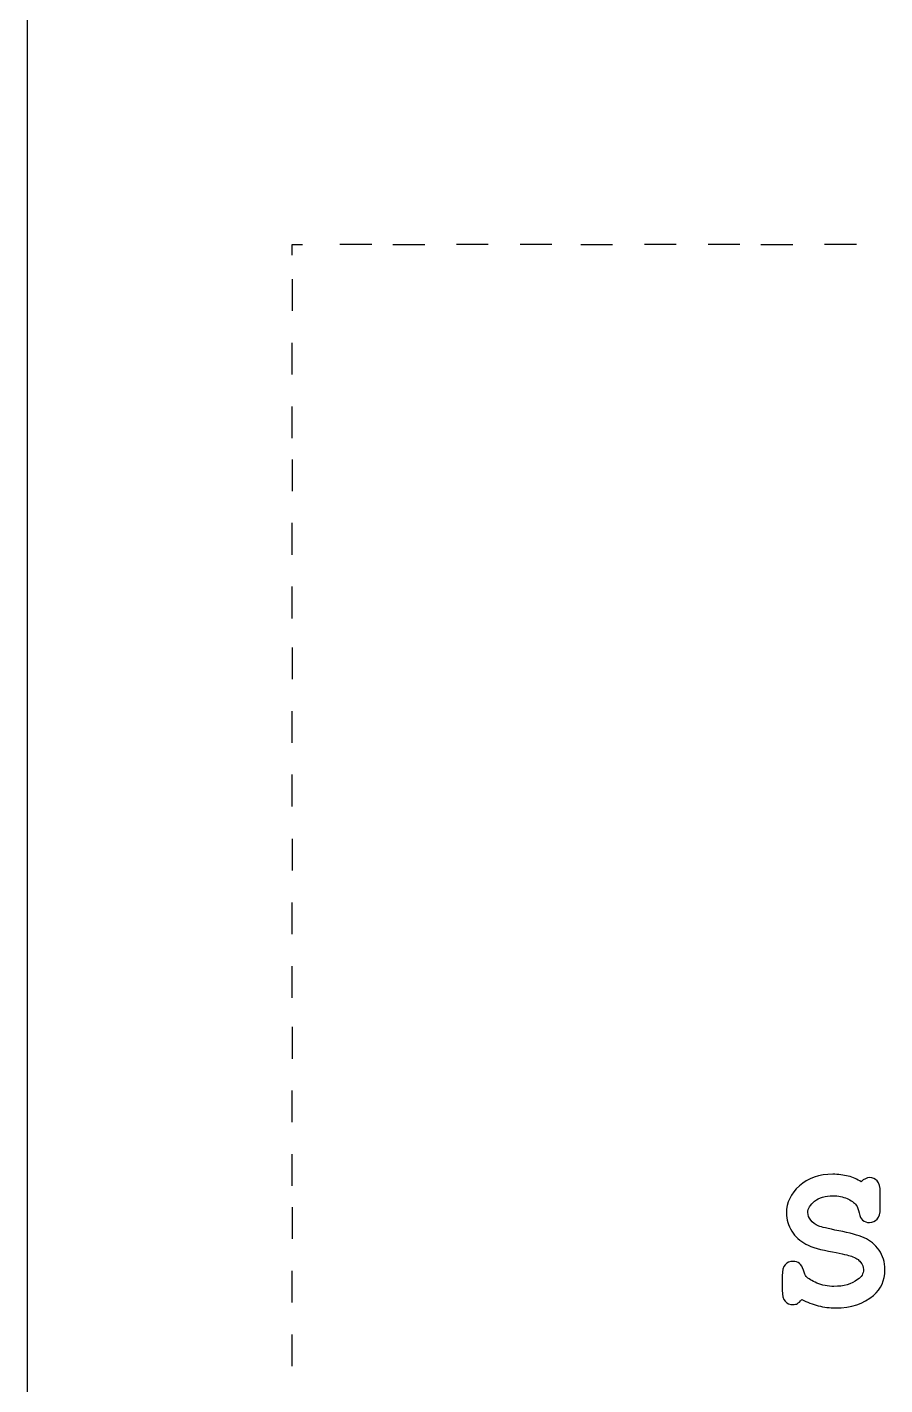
# Model space of a CAD drawing. Header units: millimetres. Extents: x 20 to 629, y 4 to 485.
# Drawn here: x 20 to 101, y 257.4 to 385.5 of the extents above; entities that cross this region are included whole.
import ezdxf

# ---------------------------------------------------------------- set-up
doc = ezdxf.new("R2010")
doc.units = ezdxf.units.MM
doc.header["$MEASUREMENT"] = 0
doc.layers.add('incisione', color=6, linetype='Continuous', true_color=0xff00ff)
doc.layers.add('taglio', color=178, linetype='Continuous', true_color=0x000000)

msp = doc.modelspace()

# ---------------------------------------------------------------- linework, layer by layer
at = {"layer": 'incisione'}
for points in [[(45, 364), (45, 365), (46, 365)], [(52.52, 365), (49.52, 365)], [(54.52, 365), (57.52, 365)], [(63.52, 365), (60.52, 365)], [(69.52, 365), (66.52, 365)], [(72.26, 365), (75.26, 365)], [(81.26, 365), (78.26, 365)], [(87.26, 365), (84.26, 365)], [(89.26, 365), (92.26, 365)], [(98.26, 365), (95.26, 365)], [(45, 361.74), (45, 358.74)], [(45, 352.74), (45, 355.74)], [(45, 346.74), (45, 349.74)], [(45, 344.74), (45, 341.74)], [(45, 335.74), (45, 338.74)], [(45, 329.74), (45, 332.74)], [(45, 327), (45, 324)], [(45, 318), (45, 321)], [(45, 312), (45, 315)], [(45, 308.95), (45, 305.95)], [(45, 299.95), (45, 302.95)], [(45, 293.95), (45, 296.95)], [(45, 291.21), (45, 288.21)], [(45, 282.21), (45, 285.21)], [(45, 276.21), (45, 279.21)], [(45, 274.21), (45, 271.21)], [(45, 265.21), (45, 268.21)], [(45, 259.21), (45, 262.21)]]:
    msp.add_lwpolyline(points, dxfattribs=at)
msp.add_open_spline([(93.12, 265.51), (92.94, 265.3), (92.8, 265.17), (92.69, 265.11), (92.58, 265.05), (92.45, 265.02), (92.29, 265.02), (91.98, 265.02), (91.73, 265.12), (91.54, 265.33), (91.35, 265.54), (91.26, 265.88), (91.26, 266.37), (91.26, 266.82), (91.26, 267.28), (91.26, 267.73), (91.26, 268.22), (91.35, 268.57), (91.54, 268.78), (91.73, 268.99), (91.98, 269.09), (92.29, 269.09), (92.52, 269.09), (92.72, 269.03), (92.89, 268.9), (93.05, 268.78), (93.17, 268.57), (93.26, 268.27), (93.34, 267.98), (93.43, 267.78), (93.52, 267.67), (93.72, 267.47), (94.06, 267.26), (94.54, 267.05), (95.03, 266.84), (95.57, 266.73), (96.15, 266.73), (97.05, 266.73), (97.8, 266.94), (98.38, 267.37), (98.75, 267.62), (98.93, 267.94), (98.93, 268.32), (98.93, 268.57), (98.84, 268.8), (98.66, 269.02), (98.49, 269.25), (98.19, 269.43), (97.79, 269.57), (97.53, 269.67), (96.94, 269.81), (96.02, 269.98), (94.91, 270.18), (94.07, 270.43), (93.5, 270.72), (92.94, 271.01), (92.49, 271.42), (92.16, 271.95), (91.83, 272.48), (91.66, 273.05), (91.66, 273.66), (91.66, 274.63), (92.07, 275.48), (92.88, 276.21), (93.69, 276.94), (94.75, 277.31), (96.05, 277.31), (96.57, 277.31), (97.05, 277.25), (97.5, 277.13), (97.95, 277.02), (98.35, 276.84), (98.71, 276.6), (98.98, 276.86), (99.24, 276.99), (99.5, 276.99), (99.8, 276.99), (100.04, 276.89), (100.23, 276.68), (100.42, 276.47), (100.51, 276.13), (100.51, 275.64), (100.51, 275.14), (100.51, 274.63), (100.51, 274.12), (100.51, 273.63), (100.42, 273.28), (100.23, 273.07), (100.04, 272.87), (99.8, 272.76), (99.5, 272.76), (99.25, 272.76), (99.04, 272.84), (98.85, 272.99), (98.71, 273.1), (98.6, 273.33), (98.52, 273.66), (98.45, 274), (98.36, 274.24), (98.25, 274.39), (98.06, 274.64), (97.77, 274.85), (97.39, 275.02), (97, 275.19), (96.56, 275.28), (96.06, 275.28), (95.33, 275.28), (94.75, 275.11), (94.32, 274.77), (93.9, 274.43), (93.68, 274.07), (93.68, 273.7), (93.68, 273.45), (93.77, 273.21), (93.95, 272.98), (94.12, 272.74), (94.38, 272.56), (94.71, 272.43), (94.94, 272.33), (95.57, 272.18), (96.61, 271.98), (97.65, 271.78), (98.45, 271.55), (99, 271.31), (99.56, 271.06), (100.03, 270.68), (100.4, 270.16), (100.77, 269.64), (100.95, 269.02), (100.95, 268.3), (100.95, 267.29), (100.6, 266.49), (99.89, 265.89), (98.95, 265.1), (97.76, 264.7), (96.31, 264.7), (95.75, 264.7), (95.2, 264.77), (94.67, 264.91), (94.14, 265.04), (93.62, 265.24), (93.12, 265.51)], degree=3, knots=[0, 0, 0, 0, 1, 1, 1, 2, 2, 2, 3, 3, 3, 4, 4, 4, 5, 5, 5, 6, 6, 6, 7, 7, 7, 8, 8, 8, 9, 9, 9, 10, 10, 10, 11, 11, 11, 12, 12, 12, 13, 13, 13, 14, 14, 14, 15, 15, 15, 16, 16, 16, 17, 17, 17, 18, 18, 18, 19, 19, 19, 20, 20, 20, 21, 21, 21, 22, 22, 22, 23, 23, 23, 24, 24, 24, 25, 25, 25, 26, 26, 26, 27, 27, 27, 28, 28, 28, 29, 29, 29, 30, 30, 30, 31, 31, 31, 32, 32, 32, 33, 33, 33, 34, 34, 34, 35, 35, 35, 36, 36, 36, 37, 37, 37, 38, 38, 38, 39, 39, 39, 40, 40, 40, 41, 41, 41, 42, 42, 42, 43, 43, 43, 44, 44, 44, 45, 45, 45, 46, 46, 46, 47, 47, 47, 47], dxfattribs=at)
at = {"layer": 'taglio'}
msp.add_line((20, 470), (20, 19), dxfattribs=at)

doc.saveas('drawing.dxf')
